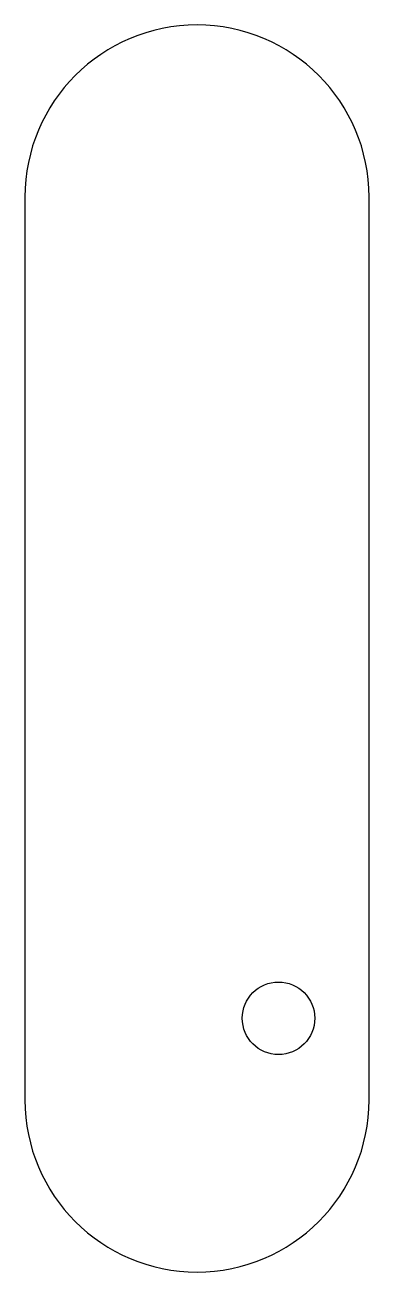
# Model space of a CAD drawing. Header units: millimetres. Extents: x 0 to 95, y 0 to 344.
import ezdxf

# ---------------------------------------------------------------- set-up
doc = ezdxf.new("R2010")
doc.units = ezdxf.units.MM
doc.layers.get('0').update_dxf_attribs({"lineweight": 25, "true_color": 0x000000})

msp = doc.modelspace()

# ---------------------------------------------------------------- linework, layer by layer
for p, q in [((47.5, 344), (47.5, 344)), ((0, 296.5), (0, 47.5)), ((95, 47.5), (95, 296.5)), ((47.5, 0), (47.5, 0))]:
    msp.add_line(p, q)
msp.add_circle((70, 70), 10)
for centre, start, end in [((47.5, 296.5), 90, 180), ((47.5, 296.5), 0, 90), ((47.5, 47.5), 180, 270), ((47.5, 47.5), 270, 0)]:
    msp.add_arc(centre, 47.5, start, end)

doc.saveas('drawing.dxf')
